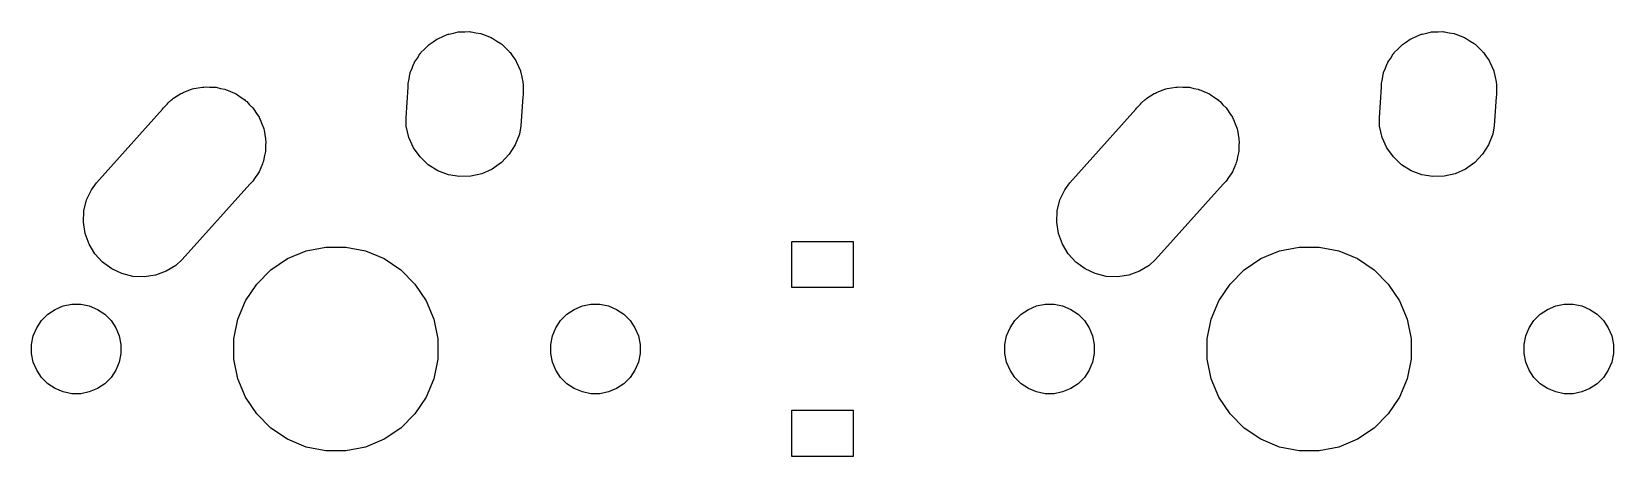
# Model space of a CAD drawing. Extents: x -26.1 to -7.5, y -7.6 to -2.3.
# Drawn here: x -26.079 to -24.861, y -3.553 to -3.226 of the extents above; entities that cross this region are included whole.
import ezdxf

# ---------------------------------------------------------------- set-up
doc = ezdxf.new("R2010")
doc.units = 0
doc.header["$MEASUREMENT"] = 0
doc.layers.add('BLACK', color=7, linetype='CONTINUOUS')

msp = doc.modelspace()

# ---------------------------------------------------------------- linework, layer by layer
at = {"layer": 'BLACK', "linetype": 'CONTINUOUS'}
for p, q in [((-25.766, -3.23075), (-25.7625, -3.22933)), ((-25.7625, -3.22933), (-25.7592, -3.22781)), ((-25.7592, -3.22781), (-25.7585, -3.22766)), ((-25.7585, -3.22766), (-25.7579, -3.22741)), ((-25.7579, -3.22741), (-25.7543, -3.22669)), ((-25.7543, -3.22669), (-25.7507, -3.22586)), ((-25.7507, -3.22586), (-25.75, -3.22584)), ((-25.75, -3.22584), (-25.7494, -3.22571)), ((-25.7494, -3.22571), (-25.7456, -3.22571)), ((-25.7456, -3.22571), (-25.7419, -3.2256)), ((-25.7419, -3.2256), (-25.7413, -3.22571)), ((-25.7413, -3.22571), (-25.7406, -3.22571)), ((-25.7406, -3.22571), (-25.737, -3.22643)), ((-25.737, -3.22643), (-25.7333, -3.22705)), ((-25.7333, -3.22705), (-25.7327, -3.22728)), ((-25.7327, -3.22728), (-25.7321, -3.22741)), ((-25.7321, -3.22741), (-25.7286, -3.22883)), ((-25.7286, -3.22883), (-25.7252, -3.23015)), ((-25.016, -3.23075), (-25.0125, -3.22933)), ((-25.0125, -3.22933), (-25.0092, -3.22781)), ((-25.0092, -3.22781), (-25.0085, -3.22766)), ((-25.0085, -3.22766), (-25.0079, -3.22741)), ((-25.0079, -3.22741), (-25.0043, -3.22669)), ((-25.0043, -3.22669), (-25.0007, -3.22586)), ((-25.0007, -3.22586), (-25, -3.22584)), ((-25, -3.22584), (-24.9994, -3.22571)), ((-24.9994, -3.22571), (-24.9956, -3.22571)), ((-24.9956, -3.22571), (-24.9919, -3.2256)), ((-24.9919, -3.2256), (-24.9913, -3.22571)), ((-24.9913, -3.22571), (-24.9906, -3.22571)), ((-24.9906, -3.22571), (-24.987, -3.22643)), ((-24.987, -3.22643), (-24.9833, -3.22705)), ((-24.9833, -3.22705), (-24.9827, -3.22728)), ((-24.9827, -3.22728), (-24.9821, -3.22741)), ((-24.9821, -3.22741), (-24.9786, -3.22883)), ((-24.9786, -3.22883), (-24.9752, -3.23015)), ((-25.7798, -3.24231), (-25.7794, -3.24177)), ((-25.7794, -3.24177), (-25.7768, -3.23914)), ((-25.7768, -3.23914), (-25.7742, -3.23644)), ((-25.7742, -3.23644), (-25.7737, -3.23606)), ((-25.7737, -3.23606), (-25.7732, -3.2356)), ((-25.7732, -3.2356), (-25.7701, -3.23353)), ((-25.7701, -3.23353), (-25.7671, -3.23138)), ((-25.7671, -3.23138), (-25.7665, -3.23111)), ((-25.7665, -3.23111), (-25.766, -3.23075)), ((-25.7252, -3.23015), (-25.7246, -3.2305)), ((-25.7246, -3.2305), (-25.724, -3.23075)), ((-25.724, -3.23075), (-25.7209, -3.23281)), ((-25.7209, -3.23281), (-25.7178, -3.23478)), ((-25.7178, -3.23478), (-25.7173, -3.23523)), ((-25.7173, -3.23523), (-25.7168, -3.2356)), ((-25.7168, -3.2356), (-25.7141, -3.23822)), ((-25.7141, -3.23822), (-25.7114, -3.24077)), ((-25.7114, -3.24077), (-25.7111, -3.2413)), ((-25.7111, -3.2413), (-25.7106, -3.24177)), ((-25.7106, -3.24177), (-25.7085, -3.24485)), ((-25.0298, -3.24231), (-25.0294, -3.24177)), ((-25.0294, -3.24177), (-25.0268, -3.23914)), ((-25.0268, -3.23914), (-25.0242, -3.23644)), ((-25.0242, -3.23644), (-25.0237, -3.23606)), ((-25.0237, -3.23606), (-25.0232, -3.2356)), ((-25.0232, -3.2356), (-25.0201, -3.23353)), ((-25.0201, -3.23353), (-25.0171, -3.23138)), ((-25.0171, -3.23138), (-25.0165, -3.23111)), ((-25.0165, -3.23111), (-25.016, -3.23075)), ((-24.9752, -3.23015), (-24.9746, -3.2305)), ((-24.9746, -3.2305), (-24.974, -3.23075)), ((-24.974, -3.23075), (-24.9709, -3.23281)), ((-24.9709, -3.23281), (-24.9678, -3.23478)), ((-24.9678, -3.23478), (-24.9673, -3.23523)), ((-24.9673, -3.23523), (-24.9668, -3.2356)), ((-24.9668, -3.2356), (-24.9641, -3.23822)), ((-24.9641, -3.23822), (-24.9614, -3.24077)), ((-24.9614, -3.24077), (-24.9611, -3.2413)), ((-24.9611, -3.2413), (-24.9606, -3.24177)), ((-24.9606, -3.24177), (-24.9585, -3.24485)), ((-25.7876, -3.25708), (-25.7862, -3.25365)), ((-25.7862, -3.25365), (-25.7848, -3.25018)), ((-25.7848, -3.25018), (-25.7845, -3.24963)), ((-25.7845, -3.24963), (-25.7843, -3.24902)), ((-25.7843, -3.24902), (-25.7822, -3.24593)), ((-25.7822, -3.24593), (-25.7802, -3.24279)), ((-25.7802, -3.24279), (-25.7798, -3.24231)), ((-25.7085, -3.24485), (-25.7064, -3.24788)), ((-25.7064, -3.24788), (-25.7061, -3.24848)), ((-25.7061, -3.24848), (-25.7057, -3.24902)), ((-25.7057, -3.24902), (-25.7043, -3.25245)), ((-25.7043, -3.25245), (-25.7028, -3.25584)), ((-25.0376, -3.25708), (-25.0362, -3.25365)), ((-25.0362, -3.25365), (-25.0348, -3.25018)), ((-25.0348, -3.25018), (-25.0345, -3.24963)), ((-25.0345, -3.24963), (-25.0343, -3.24902)), ((-25.0343, -3.24902), (-25.0322, -3.24593)), ((-25.0322, -3.24593), (-25.0302, -3.24279)), ((-25.0302, -3.24279), (-25.0298, -3.24231)), ((-24.9585, -3.24485), (-24.9564, -3.24788)), ((-24.9564, -3.24788), (-24.9561, -3.24848)), ((-24.9561, -3.24848), (-24.9557, -3.24902)), ((-24.9557, -3.24902), (-24.9543, -3.25245)), ((-24.9543, -3.25245), (-24.9528, -3.25584)), ((-25.7893, -3.26564), (-25.7886, -3.26199)), ((-25.7893, -3.26848), (-25.7893, -3.26564)), ((-25.7886, -3.26199), (-25.7879, -3.25833)), ((-25.7879, -3.25833), (-25.7877, -3.25772)), ((-25.7877, -3.25772), (-25.7876, -3.25708)), ((-25.7028, -3.25584), (-25.7027, -3.25648)), ((-25.7027, -3.25648), (-25.7024, -3.25708)), ((-25.7024, -3.25708), (-25.7017, -3.26072)), ((-25.7017, -3.26072), (-25.7009, -3.26434)), ((-25.7009, -3.26434), (-25.7008, -3.265)), ((-25.7008, -3.265), (-25.7007, -3.26564)), ((-25.7007, -3.26564), (-25.7007, -3.26935)), ((-25.0393, -3.26564), (-25.0386, -3.26199)), ((-25.0393, -3.26848), (-25.0393, -3.26564)), ((-25.0386, -3.26199), (-25.0379, -3.25833)), ((-25.0379, -3.25833), (-25.0377, -3.25772)), ((-25.0377, -3.25772), (-25.0376, -3.25708)), ((-24.9528, -3.25584), (-24.9527, -3.25648)), ((-24.9527, -3.25648), (-24.9524, -3.25708)), ((-24.9524, -3.25708), (-24.9517, -3.26072)), ((-24.9517, -3.26072), (-24.9509, -3.26434)), ((-24.9509, -3.26434), (-24.9508, -3.265)), ((-24.9508, -3.265), (-24.9507, -3.26564)), ((-24.9507, -3.26564), (-24.9507, -3.26935)), ((-25.9741, -3.28051), (-25.9717, -3.27812)), ((-25.9717, -3.27812), (-25.9708, -3.27757)), ((-25.9708, -3.27757), (-25.9701, -3.27691)), ((-25.9701, -3.27691), (-25.9672, -3.27515)), ((-25.9672, -3.27515), (-25.9644, -3.27327)), ((-25.9644, -3.27327), (-25.9635, -3.27289)), ((-25.9635, -3.27289), (-25.9627, -3.27238)), ((-25.9627, -3.27238), (-25.9595, -3.27123)), ((-25.9595, -3.27123), (-25.9563, -3.26993)), ((-25.9563, -3.26993), (-25.9554, -3.26974)), ((-25.9554, -3.26974), (-25.9545, -3.2694)), ((-25.9545, -3.2694), (-25.9511, -3.26889)), ((-25.9511, -3.26889), (-25.9478, -3.26823)), ((-25.9478, -3.26823), (-25.9468, -3.26823)), ((-25.9468, -3.26823), (-25.9458, -3.26808)), ((-25.9458, -3.26808), (-25.9424, -3.26823)), ((-25.9424, -3.26823), (-25.9391, -3.26823)), ((-25.9391, -3.26823), (-25.9381, -3.26842)), ((-25.9381, -3.26842), (-25.9371, -3.26846)), ((-25.9371, -3.26846), (-25.9338, -3.26927)), ((-25.9338, -3.26927), (-25.9305, -3.26993)), ((-25.9305, -3.26993), (-25.9296, -3.27031)), ((-25.9296, -3.27031), (-25.9286, -3.27054)), ((-25.9286, -3.27054), (-25.9256, -3.27197)), ((-25.9256, -3.27197), (-25.9224, -3.27327)), ((-25.9224, -3.27327), (-25.9216, -3.27382)), ((-25.9216, -3.27382), (-25.9207, -3.27423)), ((-25.9207, -3.27423), (-25.918, -3.27624)), ((-25.918, -3.27624), (-25.9152, -3.27812)), ((-25.9152, -3.27812), (-25.9145, -3.27881)), ((-25.7909, -3.29196), (-25.7893, -3.26848)), ((-25.701, -3.27587), (-25.7025, -3.29805)), ((-25.7007, -3.27436), (-25.701, -3.27587)), ((-25.7007, -3.26935), (-25.7007, -3.27088)), ((-25.7007, -3.27088), (-25.7007, -3.27153)), ((-25.7007, -3.27153), (-25.7007, -3.27436)), ((-25.2241, -3.28051), (-25.2217, -3.27812)), ((-25.2217, -3.27812), (-25.2208, -3.27757)), ((-25.2208, -3.27757), (-25.2201, -3.27691)), ((-25.2201, -3.27691), (-25.2172, -3.27515)), ((-25.2172, -3.27515), (-25.2144, -3.27327)), ((-25.2144, -3.27327), (-25.2135, -3.27289)), ((-25.2135, -3.27289), (-25.2127, -3.27238)), ((-25.2127, -3.27238), (-25.2095, -3.27123)), ((-25.2095, -3.27123), (-25.2063, -3.26993)), ((-25.2063, -3.26993), (-25.2054, -3.26974)), ((-25.2054, -3.26974), (-25.2045, -3.2694)), ((-25.2045, -3.2694), (-25.2011, -3.26889)), ((-25.2011, -3.26889), (-25.1978, -3.26823)), ((-25.1978, -3.26823), (-25.1968, -3.26823)), ((-25.1968, -3.26823), (-25.1958, -3.26808)), ((-25.1958, -3.26808), (-25.1924, -3.26823)), ((-25.1924, -3.26823), (-25.1891, -3.26823)), ((-25.1891, -3.26823), (-25.1881, -3.26842)), ((-25.1881, -3.26842), (-25.1871, -3.26846)), ((-25.1871, -3.26846), (-25.1838, -3.26927)), ((-25.1838, -3.26927), (-25.1805, -3.26993)), ((-25.1805, -3.26993), (-25.1796, -3.27031)), ((-25.1796, -3.27031), (-25.1786, -3.27054)), ((-25.1786, -3.27054), (-25.1756, -3.27197)), ((-25.1756, -3.27197), (-25.1724, -3.27327)), ((-25.1724, -3.27327), (-25.1716, -3.27382)), ((-25.1716, -3.27382), (-25.1707, -3.27423)), ((-25.1707, -3.27423), (-25.168, -3.27624)), ((-25.168, -3.27624), (-25.1652, -3.27812)), ((-25.1652, -3.27812), (-25.1645, -3.27881)), ((-25.0409, -3.29196), (-25.0393, -3.26848)), ((-24.951, -3.27587), (-24.9525, -3.29805)), ((-24.9507, -3.27436), (-24.951, -3.27587)), ((-24.9507, -3.26935), (-24.9507, -3.27088)), ((-24.9507, -3.27088), (-24.9507, -3.27153)), ((-24.9507, -3.27153), (-24.9507, -3.27436)), ((-26.0294, -3.34204), (-25.9785, -3.28529)), ((-25.9785, -3.28529), (-25.9778, -3.28429)), ((-25.9778, -3.28429), (-25.9756, -3.28205)), ((-25.9756, -3.28205), (-25.9749, -3.28132)), ((-25.9749, -3.28132), (-25.9741, -3.28051)), ((-25.9145, -3.27881), (-25.9137, -3.27939)), ((-25.9137, -3.27939), (-25.9114, -3.28189)), ((-25.9114, -3.28189), (-25.909, -3.28429)), ((-25.909, -3.28429), (-25.9085, -3.2851)), ((-25.9085, -3.2851), (-25.9078, -3.28583)), ((-25.9078, -3.28583), (-25.9061, -3.28873)), ((-25.9061, -3.28873), (-25.9042, -3.29154)), ((-25.2794, -3.34204), (-25.2285, -3.28529)), ((-25.2285, -3.28529), (-25.2278, -3.28429)), ((-25.2278, -3.28429), (-25.2256, -3.28205)), ((-25.2256, -3.28205), (-25.2249, -3.28132)), ((-25.2249, -3.28132), (-25.2241, -3.28051)), ((-25.1645, -3.27881), (-25.1637, -3.27939)), ((-25.1637, -3.27939), (-25.1614, -3.28189)), ((-25.1614, -3.28189), (-25.159, -3.28429)), ((-25.159, -3.28429), (-25.1585, -3.2851)), ((-25.1585, -3.2851), (-25.1578, -3.28583)), ((-25.1578, -3.28583), (-25.1561, -3.28873)), ((-25.1561, -3.28873), (-25.1542, -3.29154)), ((-25.9042, -3.29154), (-25.9038, -3.29245)), ((-25.9038, -3.29245), (-25.9033, -3.29329)), ((-25.9033, -3.29329), (-25.9021, -3.29647)), ((-25.9021, -3.29647), (-25.9008, -3.2996)), ((-25.9008, -3.2996), (-25.9006, -3.30056)), ((-25.9006, -3.30056), (-25.9003, -3.30149)), ((-25.9003, -3.30149), (-25.8998, -3.30484)), ((-25.7907, -3.29849), (-25.7909, -3.29196)), ((-25.7888, -3.307), (-25.7907, -3.29849)), ((-25.7025, -3.29805), (-25.7036, -3.3045)), ((-25.1542, -3.29154), (-25.1538, -3.29245)), ((-25.1538, -3.29245), (-25.1533, -3.29329)), ((-25.1533, -3.29329), (-25.1521, -3.29647)), ((-25.1521, -3.29647), (-25.1508, -3.2996)), ((-25.1508, -3.2996), (-25.1506, -3.30056)), ((-25.1506, -3.30056), (-25.1503, -3.30149)), ((-25.1503, -3.30149), (-25.1498, -3.30484)), ((-25.0407, -3.29849), (-25.0409, -3.29196)), ((-25.0388, -3.307), (-25.0407, -3.29849)), ((-24.9525, -3.29805), (-24.9536, -3.3045)), ((-25.8998, -3.30484), (-25.8991, -3.30816)), ((-25.8991, -3.30816), (-25.8991, -3.30914)), ((-25.8991, -3.30914), (-25.899, -3.31011)), ((-25.899, -3.31011), (-25.8991, -3.3135)), ((-25.8991, -3.3135), (-25.8991, -3.31688)), ((-25.7852, -3.31496), (-25.7888, -3.307)), ((-25.7801, -3.32207), (-25.7852, -3.31496)), ((-25.7067, -3.31265), (-25.7114, -3.32005)), ((-25.7036, -3.3045), (-25.7067, -3.31265)), ((-25.1498, -3.30484), (-25.1491, -3.30816)), ((-25.1491, -3.30816), (-25.1491, -3.30914)), ((-25.1491, -3.30914), (-25.149, -3.31011)), ((-25.149, -3.31011), (-25.1491, -3.3135)), ((-25.1491, -3.3135), (-25.1491, -3.31688)), ((-25.0352, -3.31496), (-25.0388, -3.307)), ((-25.0301, -3.32207), (-25.0352, -3.31496)), ((-24.9567, -3.31265), (-24.9614, -3.32005)), ((-24.9536, -3.3045), (-24.9567, -3.31265)), ((-25.9014, -3.3273), (-25.9029, -3.33037)), ((-25.9012, -3.32635), (-25.9014, -3.3273)), ((-25.9008, -3.32544), (-25.9012, -3.32635)), ((-25.9002, -3.32212), (-25.9008, -3.32544)), ((-25.8994, -3.31883), (-25.9002, -3.32212)), ((-25.8993, -3.31785), (-25.8994, -3.31883)), ((-25.8991, -3.31688), (-25.8993, -3.31785)), ((-25.7738, -3.32805), (-25.7801, -3.32207)), ((-25.7173, -3.3264), (-25.7245, -3.33145)), ((-25.7114, -3.32005), (-25.7173, -3.3264)), ((-25.1514, -3.3273), (-25.1529, -3.33037)), ((-25.1512, -3.32635), (-25.1514, -3.3273)), ((-25.1508, -3.32544), (-25.1512, -3.32635)), ((-25.1502, -3.32212), (-25.1508, -3.32544)), ((-25.1494, -3.31883), (-25.1502, -3.32212)), ((-25.1493, -3.31785), (-25.1494, -3.31883)), ((-25.1491, -3.31688), (-25.1493, -3.31785)), ((-25.0238, -3.32805), (-25.0301, -3.32207)), ((-24.9673, -3.3264), (-24.9745, -3.33145)), ((-24.9614, -3.32005), (-24.9673, -3.3264)), ((-25.9071, -3.33794), (-25.909, -3.34075)), ((-25.9051, -3.33521), (-25.9071, -3.33794)), ((-25.9047, -3.33432), (-25.9051, -3.33521)), ((-25.9042, -3.3335), (-25.9047, -3.33432)), ((-25.9029, -3.33037), (-25.9042, -3.3335)), ((-25.7664, -3.33268), (-25.7738, -3.32805)), ((-25.7582, -3.33578), (-25.7664, -3.33268)), ((-25.7496, -3.33723), (-25.7582, -3.33578)), ((-25.7409, -3.33698), (-25.7496, -3.33723)), ((-25.7324, -3.33503), (-25.7409, -3.33698)), ((-25.7245, -3.33145), (-25.7324, -3.33503)), ((-25.1571, -3.33794), (-25.159, -3.34075)), ((-25.1551, -3.33521), (-25.1571, -3.33794)), ((-25.1547, -3.33432), (-25.1551, -3.33521)), ((-25.1542, -3.3335), (-25.1547, -3.33432)), ((-25.1529, -3.33037), (-25.1542, -3.3335)), ((-25.0164, -3.33268), (-25.0238, -3.32805)), ((-25.0082, -3.33578), (-25.0164, -3.33268)), ((-24.9996, -3.33723), (-25.0082, -3.33578)), ((-24.9909, -3.33698), (-24.9996, -3.33723)), ((-24.9824, -3.33503), (-24.9909, -3.33698)), ((-24.9745, -3.33145), (-24.9824, -3.33503)), ((-26.037, -3.35522), (-26.0333, -3.34731)), ((-26.0333, -3.34731), (-26.0294, -3.34204)), ((-25.9113, -3.34299), (-25.9635, -3.4012)), ((-25.909, -3.34075), (-25.9113, -3.34299)), ((-25.287, -3.35522), (-25.2833, -3.34731)), ((-25.2833, -3.34731), (-25.2794, -3.34204)), ((-25.1613, -3.34299), (-25.2135, -3.4012)), ((-25.159, -3.34075), (-25.1613, -3.34299)), ((-26.0394, -3.37241), (-26.0391, -3.36369)), ((-26.0391, -3.36369), (-26.037, -3.35522)), ((-25.2894, -3.37241), (-25.2891, -3.36369)), ((-25.2891, -3.36369), (-25.287, -3.35522)), ((-26.0381, -3.38103), (-26.0394, -3.37241)), ((-25.2881, -3.38103), (-25.2894, -3.37241)), ((-26.0351, -3.38923), (-26.0381, -3.38103)), ((-25.4936, -3.42276), (-25.4936, -3.38732)), ((-25.4936, -3.38732), (-25.4464, -3.38732)), ((-25.4464, -3.38732), (-25.4464, -3.42276)), ((-25.2851, -3.38923), (-25.2881, -3.38103)), ((-26.0306, -3.39669), (-26.0351, -3.38923)), ((-26.0247, -3.40313), (-26.0306, -3.39669)), ((-25.895, -3.40903), (-25.8822, -3.40043)), ((-25.8822, -3.40043), (-25.8679, -3.39452)), ((-25.8679, -3.39452), (-25.8527, -3.3915)), ((-25.8527, -3.3915), (-25.8373, -3.3915)), ((-25.8373, -3.3915), (-25.8221, -3.39452)), ((-25.8221, -3.39452), (-25.8078, -3.40043)), ((-25.8078, -3.40043), (-25.795, -3.40903)), ((-25.2806, -3.39669), (-25.2851, -3.38923)), ((-25.2747, -3.40313), (-25.2806, -3.39669)), ((-25.145, -3.40903), (-25.1322, -3.40043)), ((-25.1322, -3.40043), (-25.1179, -3.39452)), ((-25.1179, -3.39452), (-25.1027, -3.3915)), ((-25.1027, -3.3915), (-25.0873, -3.3915)), ((-25.0873, -3.3915), (-25.0721, -3.39452)), ((-25.0721, -3.39452), (-25.0578, -3.40043)), ((-25.0578, -3.40043), (-25.045, -3.40903)), ((-26.0177, -3.40829), (-26.0247, -3.40313)), ((-26.0098, -3.41198), (-26.0177, -3.40829)), ((-26.0013, -3.41406), (-26.0098, -3.41198)), ((-25.9758, -3.41014), (-25.984, -3.41312)), ((-25.9683, -3.40561), (-25.9758, -3.41014)), ((-25.9635, -3.4012), (-25.9683, -3.40561)), ((-25.906, -3.41996), (-25.895, -3.40903)), ((-25.795, -3.40903), (-25.784, -3.41996)), ((-25.2677, -3.40829), (-25.2747, -3.40313)), ((-25.2598, -3.41198), (-25.2677, -3.40829)), ((-25.2513, -3.41406), (-25.2598, -3.41198)), ((-25.2258, -3.41014), (-25.234, -3.41312)), ((-25.2183, -3.40561), (-25.2258, -3.41014)), ((-25.2135, -3.4012), (-25.2183, -3.40561)), ((-25.156, -3.41996), (-25.145, -3.40903)), ((-25.045, -3.40903), (-25.034, -3.41996)), ((-25.9926, -3.41444), (-26.0013, -3.41406)), ((-25.984, -3.41312), (-25.9926, -3.41444)), ((-25.9146, -3.43282), (-25.906, -3.41996)), ((-25.784, -3.41996), (-25.7754, -3.43282)), ((-25.4464, -3.42276), (-25.4936, -3.42276)), ((-25.2426, -3.41444), (-25.2513, -3.41406)), ((-25.234, -3.41312), (-25.2426, -3.41444)), ((-25.1646, -3.43282), (-25.156, -3.41996)), ((-25.034, -3.41996), (-25.0254, -3.43282)), ((-26.0613, -3.43947), (-26.055, -3.43688)), ((-26.055, -3.43688), (-26.0484, -3.43555)), ((-26.0484, -3.43555), (-26.0416, -3.43555)), ((-26.0416, -3.43555), (-26.035, -3.43688)), ((-26.035, -3.43688), (-26.0287, -3.43947)), ((-25.9205, -3.4471), (-25.9146, -3.43282)), ((-25.7754, -3.43282), (-25.7695, -3.4471)), ((-25.6613, -3.43947), (-25.655, -3.43688)), ((-25.655, -3.43688), (-25.6484, -3.43555)), ((-25.6484, -3.43555), (-25.6416, -3.43555)), ((-25.6416, -3.43555), (-25.635, -3.43688)), ((-25.635, -3.43688), (-25.6287, -3.43947)), ((-25.3113, -3.43947), (-25.305, -3.43688)), ((-25.305, -3.43688), (-25.2984, -3.43555)), ((-25.2984, -3.43555), (-25.2916, -3.43555)), ((-25.2916, -3.43555), (-25.285, -3.43688)), ((-25.285, -3.43688), (-25.2787, -3.43947)), ((-25.1705, -3.4471), (-25.1646, -3.43282)), ((-25.0254, -3.43282), (-25.0195, -3.4471)), ((-24.9113, -3.43947), (-24.905, -3.43688)), ((-24.905, -3.43688), (-24.8984, -3.43555)), ((-24.8984, -3.43555), (-24.8916, -3.43555)), ((-24.8916, -3.43555), (-24.885, -3.43688)), ((-24.885, -3.43688), (-24.8787, -3.43947)), ((-26.0755, -3.45368), (-26.0718, -3.44804)), ((-26.0718, -3.44804), (-26.067, -3.44324)), ((-26.067, -3.44324), (-26.0613, -3.43947)), ((-26.0287, -3.43947), (-26.023, -3.44324)), ((-26.023, -3.44324), (-26.0182, -3.44804)), ((-26.0182, -3.44804), (-26.0145, -3.45368)), ((-25.9235, -3.46227), (-25.9205, -3.4471)), ((-25.7695, -3.4471), (-25.7665, -3.46227)), ((-25.6755, -3.45368), (-25.6718, -3.44804)), ((-25.6718, -3.44804), (-25.667, -3.44324)), ((-25.667, -3.44324), (-25.6613, -3.43947)), ((-25.6287, -3.43947), (-25.623, -3.44324)), ((-25.623, -3.44324), (-25.6182, -3.44804)), ((-25.6182, -3.44804), (-25.6145, -3.45368)), ((-25.3255, -3.45368), (-25.3218, -3.44804)), ((-25.3218, -3.44804), (-25.317, -3.44324)), ((-25.317, -3.44324), (-25.3113, -3.43947)), ((-25.2787, -3.43947), (-25.273, -3.44324)), ((-25.273, -3.44324), (-25.2682, -3.44804)), ((-25.2682, -3.44804), (-25.2645, -3.45368)), ((-25.1735, -3.46227), (-25.1705, -3.4471)), ((-25.0195, -3.4471), (-25.0165, -3.46227)), ((-24.9255, -3.45368), (-24.9218, -3.44804)), ((-24.9218, -3.44804), (-24.917, -3.44324)), ((-24.917, -3.44324), (-24.9113, -3.43947)), ((-24.8787, -3.43947), (-24.873, -3.44324)), ((-24.873, -3.44324), (-24.8682, -3.44804)), ((-24.8682, -3.44804), (-24.8645, -3.45368)), ((-26.0794, -3.46661), (-26.0781, -3.45995)), ((-26.0781, -3.45995), (-26.0755, -3.45368)), ((-26.0145, -3.45368), (-26.0119, -3.45995)), ((-26.0119, -3.45995), (-26.0106, -3.46661)), ((-25.6794, -3.46661), (-25.6781, -3.45995)), ((-25.6781, -3.45995), (-25.6755, -3.45368)), ((-25.6145, -3.45368), (-25.6119, -3.45995)), ((-25.6119, -3.45995), (-25.6106, -3.46661)), ((-25.3294, -3.46661), (-25.3281, -3.45995)), ((-25.3281, -3.45995), (-25.3255, -3.45368)), ((-25.2645, -3.45368), (-25.2619, -3.45995)), ((-25.2619, -3.45995), (-25.2606, -3.46661)), ((-24.9294, -3.46661), (-24.9281, -3.45995)), ((-24.9281, -3.45995), (-24.9255, -3.45368)), ((-24.8645, -3.45368), (-24.8619, -3.45995)), ((-24.8619, -3.45995), (-24.8606, -3.46661)), ((-26.0794, -3.47339), (-26.0794, -3.46661)), ((-26.0781, -3.48005), (-26.0794, -3.47339)), ((-26.0106, -3.47339), (-26.0119, -3.48005)), ((-26.0106, -3.46661), (-26.0106, -3.47339)), ((-25.9235, -3.47773), (-25.9235, -3.46227)), ((-25.7665, -3.46227), (-25.7665, -3.47773)), ((-25.6794, -3.47339), (-25.6794, -3.46661)), ((-25.6781, -3.48005), (-25.6794, -3.47339)), ((-25.6106, -3.47339), (-25.6119, -3.48005)), ((-25.6106, -3.46661), (-25.6106, -3.47339)), ((-25.3294, -3.47339), (-25.3294, -3.46661)), ((-25.3281, -3.48005), (-25.3294, -3.47339)), ((-25.2606, -3.47339), (-25.2619, -3.48005)), ((-25.2606, -3.46661), (-25.2606, -3.47339)), ((-25.1735, -3.47773), (-25.1735, -3.46227)), ((-25.0165, -3.46227), (-25.0165, -3.47773)), ((-24.9294, -3.47339), (-24.9294, -3.46661)), ((-24.9281, -3.48005), (-24.9294, -3.47339)), ((-24.8606, -3.47339), (-24.8619, -3.48005)), ((-24.8606, -3.46661), (-24.8606, -3.47339)), ((-26.0755, -3.48632), (-26.0781, -3.48005)), ((-26.0119, -3.48005), (-26.0145, -3.48632)), ((-25.9205, -3.4929), (-25.9235, -3.47773)), ((-25.7665, -3.47773), (-25.7695, -3.4929)), ((-25.6755, -3.48632), (-25.6781, -3.48005)), ((-25.6119, -3.48005), (-25.6145, -3.48632)), ((-25.3255, -3.48632), (-25.3281, -3.48005)), ((-25.2619, -3.48005), (-25.2645, -3.48632)), ((-25.1705, -3.4929), (-25.1735, -3.47773)), ((-25.0165, -3.47773), (-25.0195, -3.4929)), ((-24.9255, -3.48632), (-24.9281, -3.48005)), ((-24.8619, -3.48005), (-24.8645, -3.48632)), ((-26.0718, -3.49196), (-26.0755, -3.48632)), ((-26.067, -3.49676), (-26.0718, -3.49196)), ((-26.0613, -3.50053), (-26.067, -3.49676)), ((-26.023, -3.49676), (-26.0287, -3.50053)), ((-26.0182, -3.49196), (-26.023, -3.49676)), ((-26.0145, -3.48632), (-26.0182, -3.49196)), ((-25.9146, -3.50718), (-25.9205, -3.4929)), ((-25.7695, -3.4929), (-25.7754, -3.50718)), ((-25.6718, -3.49196), (-25.6755, -3.48632)), ((-25.667, -3.49676), (-25.6718, -3.49196)), ((-25.6613, -3.50053), (-25.667, -3.49676)), ((-25.623, -3.49676), (-25.6287, -3.50053)), ((-25.6182, -3.49196), (-25.623, -3.49676)), ((-25.6145, -3.48632), (-25.6182, -3.49196)), ((-25.3218, -3.49196), (-25.3255, -3.48632)), ((-25.317, -3.49676), (-25.3218, -3.49196)), ((-25.3113, -3.50053), (-25.317, -3.49676)), ((-25.273, -3.49676), (-25.2787, -3.50053)), ((-25.2682, -3.49196), (-25.273, -3.49676)), ((-25.2645, -3.48632), (-25.2682, -3.49196)), ((-25.1646, -3.50718), (-25.1705, -3.4929)), ((-25.0195, -3.4929), (-25.0254, -3.50718)), ((-24.9218, -3.49196), (-24.9255, -3.48632)), ((-24.917, -3.49676), (-24.9218, -3.49196)), ((-24.9113, -3.50053), (-24.917, -3.49676)), ((-24.873, -3.49676), (-24.8787, -3.50053)), ((-24.8682, -3.49196), (-24.873, -3.49676)), ((-24.8645, -3.48632), (-24.8682, -3.49196)), ((-26.055, -3.50312), (-26.0613, -3.50053)), ((-26.0484, -3.50445), (-26.055, -3.50312)), ((-26.0416, -3.50445), (-26.0484, -3.50445)), ((-26.035, -3.50312), (-26.0416, -3.50445)), ((-26.0287, -3.50053), (-26.035, -3.50312)), ((-25.906, -3.52004), (-25.9146, -3.50718)), ((-25.7754, -3.50718), (-25.784, -3.52004)), ((-25.655, -3.50312), (-25.6613, -3.50053)), ((-25.6484, -3.50445), (-25.655, -3.50312)), ((-25.6416, -3.50445), (-25.6484, -3.50445)), ((-25.635, -3.50312), (-25.6416, -3.50445)), ((-25.6287, -3.50053), (-25.635, -3.50312)), ((-25.305, -3.50312), (-25.3113, -3.50053)), ((-25.2984, -3.50445), (-25.305, -3.50312)), ((-25.2916, -3.50445), (-25.2984, -3.50445)), ((-25.285, -3.50312), (-25.2916, -3.50445)), ((-25.2787, -3.50053), (-25.285, -3.50312)), ((-25.156, -3.52004), (-25.1646, -3.50718)), ((-25.0254, -3.50718), (-25.034, -3.52004)), ((-24.905, -3.50312), (-24.9113, -3.50053)), ((-24.8984, -3.50445), (-24.905, -3.50312)), ((-24.8916, -3.50445), (-24.8984, -3.50445)), ((-24.885, -3.50312), (-24.8916, -3.50445)), ((-24.8787, -3.50053), (-24.885, -3.50312)), ((-25.895, -3.53097), (-25.906, -3.52004)), ((-25.784, -3.52004), (-25.795, -3.53097)), ((-25.4936, -3.55268), (-25.4936, -3.51724)), ((-25.4936, -3.51724), (-25.4464, -3.51724)), ((-25.4464, -3.51724), (-25.4464, -3.55268)), ((-25.145, -3.53097), (-25.156, -3.52004)), ((-25.034, -3.52004), (-25.045, -3.53097)), ((-25.8822, -3.53957), (-25.895, -3.53097)), ((-25.795, -3.53097), (-25.8078, -3.53957)), ((-25.1322, -3.53957), (-25.145, -3.53097)), ((-25.045, -3.53097), (-25.0578, -3.53957)), ((-25.8679, -3.54548), (-25.8822, -3.53957)), ((-25.8527, -3.5485), (-25.8679, -3.54548)), ((-25.8221, -3.54548), (-25.8373, -3.5485)), ((-25.8078, -3.53957), (-25.8221, -3.54548)), ((-25.1179, -3.54548), (-25.1322, -3.53957)), ((-25.1027, -3.5485), (-25.1179, -3.54548)), ((-25.0721, -3.54548), (-25.0873, -3.5485)), ((-25.0578, -3.53957), (-25.0721, -3.54548)), ((-25.8373, -3.5485), (-25.8527, -3.5485)), ((-25.4464, -3.55268), (-25.4936, -3.55268)), ((-25.0873, -3.5485), (-25.1027, -3.5485))]:
    msp.add_line(p, q, dxfattribs=at)

doc.saveas('drawing.dxf')
